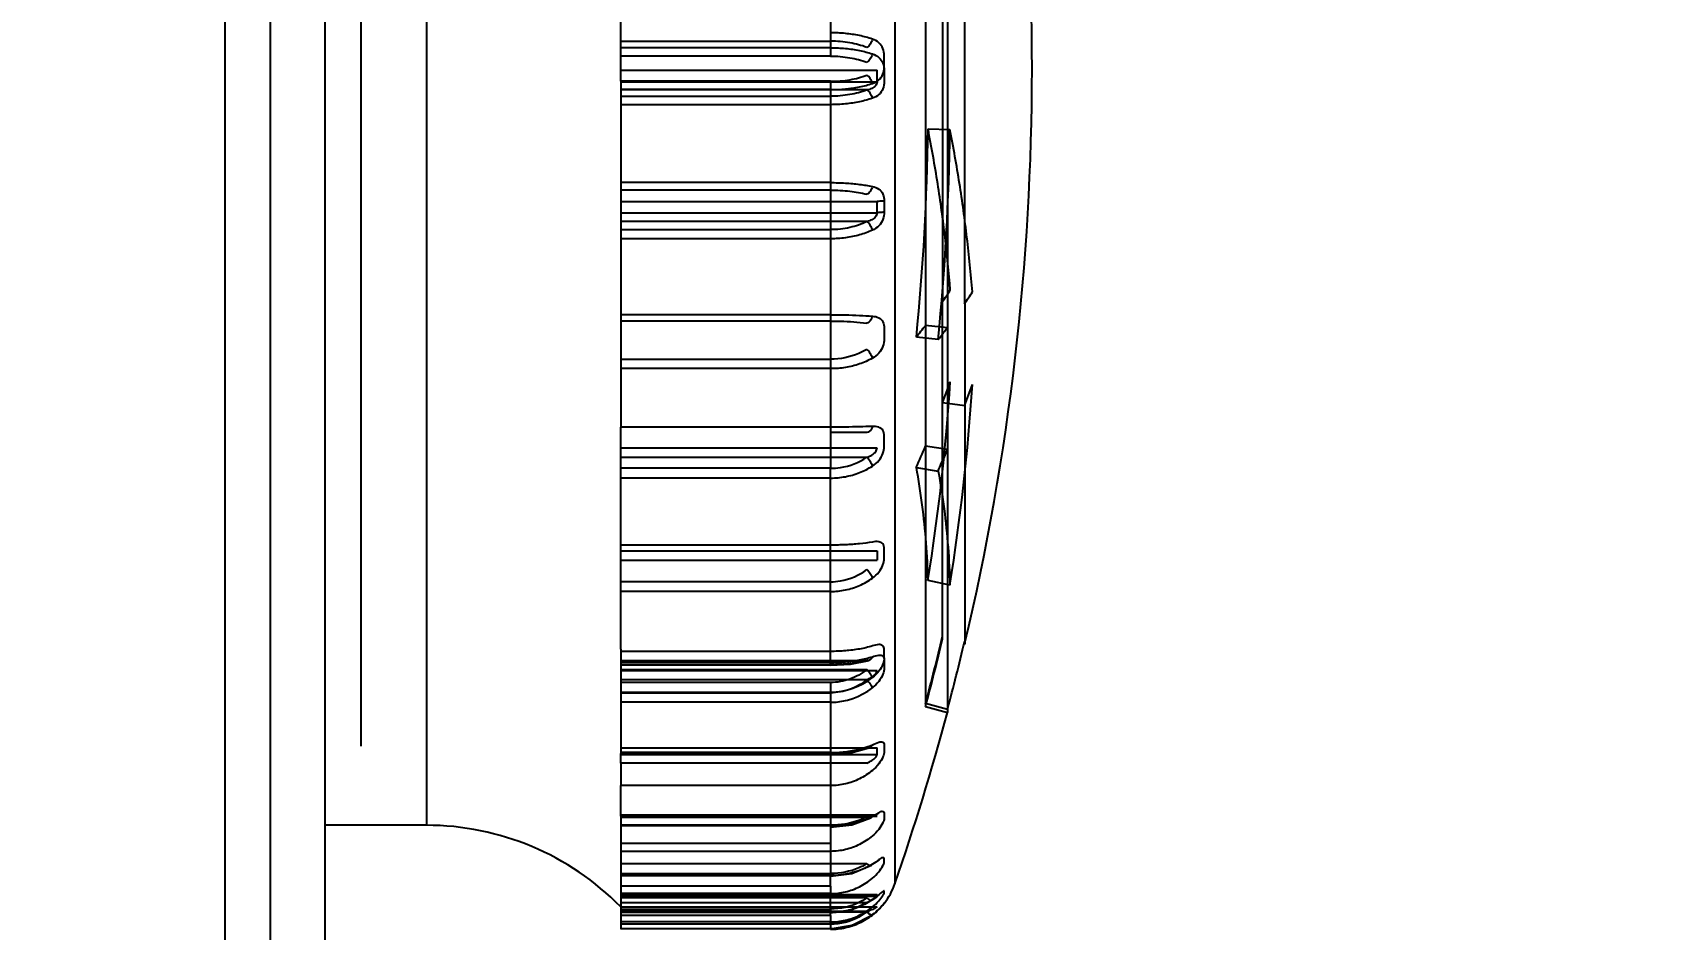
# Model space of a CAD drawing. Header units: millimetres. Extents: x 2423 to 7028, y 909 to 2460.
# Drawn here: x 6385.11 to 6421.25, y 1652.83 to 1672.62 of the extents above; entities that cross this region are included whole.
import ezdxf

# ---------------------------------------------------------------- set-up
doc = ezdxf.new("R2010")
doc.units = ezdxf.units.MM
doc.layers.add('DIM', color=2, linetype='Continuous')
doc.styles.get("Standard").update_dxf_attribs({"font": ''})
doc.styles.get('Standard').set_extended_font_data('SimSun')
doc.dimstyles.get("Standard").update_dxf_attribs({"dimscale": 6, "dimtxt": 5, "dimasz": 3, "dimexe": 0.18, "dimexo": 0.0625, "dimgap": 0.8, "dimtad": 1, "dimtoh": 1, "dimdec": 1, "dimzin": 0, "dimdsep": 46, "dimtxsty": 'Standard', "dimcen": 0.09, "dimclrd": 256, "dimclre": 256, "dimclrt": 256, "dimadec": 0, "dimazin": 2, "dimtfac": 1, "dimtdec": 1, "dimtofl": 0, "dimtmove": 0, "dimatfit": 3, "dimfxl": 0, "dimtolj": 1, "dimtzin": 0, "dimarcsym": 0})

# ---------------------------------------------------------------- blocks, each defined once
blk = doc.blocks.new('*D20')
at = {"layer": 'Defpoints', "color": 0}
for p in [(6316.551, 1744.326), (6554.503, 1744.326), (6316.551, 1242.326)]:
    blk.add_point(p, dxfattribs=at)
at = {"layer": 'DIM', "lineweight": -2}
for p, q in [((6316.926, 1744.326), (6555.583, 1744.326)), ((6554.503, 1260.326), (6554.503, 1726.326)), ((6316.926, 1242.326), (6555.583, 1242.326))]:
    blk.add_line(p, q, dxfattribs=at)
at = {"layer": 'DIM'}
for points in [[(6551.503, 1726.326), (6557.503, 1726.326), (6554.503, 1744.326)], [(6551.503, 1260.326), (6557.503, 1260.326), (6554.503, 1242.326)]]:
    blk.add_solid(points, dxfattribs=at)
at = {"layer": 'DIM', "insert": (6534.703, 1493.326), "char_height": 30, "attachment_point": 5, "rotation": 90}
blk.add_mtext('\\A1;502.0', dxfattribs=at)

msp = doc.modelspace()

# ---------------------------------------------------------------- linework, layer by layer
for p, q in [((6391.551, 1715.476), (6391.551, 1270.476)), ((6390.351, 1634.926), (6390.351, 1714.426)), ((6389.351, 1635.926), (6389.351, 1707.726)), ((6404.125, 1689.817), (6404.125, 1653.835)), ((6393.791, 1688.526), (6393.791, 1655.126)), ((6391.551, 1687.526), (6391.551, 1656.126)), ((6392.351, 1656.876), (6392.351, 1686.776)), ((6405.284, 1686.035), (6405.284, 1657.617)), ((6404.801, 1685.905), (6404.801, 1657.746)), ((6405.178, 1677.044), (6405.178, 1666.685)), ((6405.665, 1666.638), (6405.665, 1677.092)), ((6402.708, 1675.379), (6402.708, 1672.104)), ((6398.076, 1672.433), (6398.076, 1674.505)), ((6398.076, 1672.433), (6402.708, 1672.433)), ((6398.076, 1671.548), (6398.076, 1672.433)), ((6402.708, 1672.288), (6398.076, 1672.288)), ((6402.708, 1672.104), (6398.076, 1672.104)), ((6403.89, 1671.861), (6403.89, 1672.112)), ((6398.076, 1671.791), (6403.733, 1671.791)), ((6402.708, 1671.548), (6398.076, 1671.548)), ((6398.076, 1671.548), (6398.076, 1671.357)), ((6398.076, 1671.538), (6403.733, 1671.538)), ((6402.708, 1671.548), (6402.708, 1663.915)), ((6403.733, 1671.538), (6403.733, 1671.791)), ((6403.89, 1671.791), (6403.89, 1671.539)), ((6402.708, 1671.364), (6398.076, 1671.364)), ((6403.507, 1671.357), (6398.076, 1671.357)), ((6398.076, 1671.357), (6398.076, 1671.218)), ((6398.076, 1671.218), (6402.708, 1671.218)), ((6398.076, 1671.218), (6398.076, 1669.146)), ((6402.708, 1671.032), (6398.076, 1671.032)), ((6404.856, 1670.496), (6405.339, 1670.484)), ((6402.708, 1669.311), (6398.076, 1669.311)), ((6402.708, 1669.146), (6398.076, 1669.146)), ((6398.076, 1669.146), (6398.076, 1668.897)), ((6398.076, 1668.897), (6403.733, 1668.897)), ((6398.076, 1668.897), (6398.076, 1668.453)), ((6398.076, 1668.648), (6403.733, 1668.648)), ((6403.733, 1668.648), (6403.733, 1668.897)), ((6403.89, 1668.909), (6403.89, 1668.661)), ((6403.507, 1668.453), (6398.076, 1668.453)), ((6398.076, 1668.453), (6398.076, 1668.273)), ((6398.076, 1668.273), (6402.708, 1668.273)), ((6398.076, 1668.273), (6398.076, 1666.255)), ((6402.708, 1668.072), (6398.076, 1668.072)), ((6405.178, 1659.241), (6405.178, 1666.685)), ((6405.665, 1666.638), (6405.665, 1659.126)), ((6402.708, 1666.396), (6398.076, 1666.396)), ((6402.708, 1666.255), (6398.076, 1666.255)), ((6398.076, 1666.255), (6398.076, 1665.415)), ((6403.89, 1666.099), (6403.89, 1665.861)), ((6405.284, 1666.108), (6404.801, 1666.16)), ((6405.08, 1665.848), (6404.599, 1665.902)), ((6398.076, 1665.415), (6402.708, 1665.415)), ((6398.076, 1665.415), (6398.076, 1663.915)), ((6402.708, 1665.205), (6398.076, 1665.205)), ((6405.665, 1664.381), (6405.178, 1664.449)), ((6402.708, 1663.915), (6398.076, 1663.915)), ((6398.076, 1663.458), (6398.076, 1663.915)), ((6402.708, 1663.915), (6402.708, 1663.798)), ((6402.708, 1663.798), (6402.708, 1663.006)), ((6403.89, 1663.493), (6403.89, 1663.718)), ((6398.076, 1663.458), (6403.733, 1663.458)), ((6398.076, 1663.006), (6398.076, 1663.458)), ((6398.076, 1663.248), (6403.507, 1663.248)), ((6405.284, 1663.42), (6404.801, 1663.496)), ((6402.708, 1663.006), (6398.076, 1663.006)), ((6398.076, 1662.791), (6398.076, 1663.006)), ((6402.708, 1662.791), (6402.708, 1663.006)), ((6404.599, 1663.027), (6405.08, 1662.946)), ((6402.708, 1662.791), (6398.076, 1662.791)), ((6398.076, 1661.31), (6398.076, 1662.791)), ((6402.708, 1658.659), (6402.708, 1662.791)), ((6402.708, 1661.31), (6398.076, 1661.31)), ((6398.076, 1661.186), (6398.076, 1661.31)), ((6398.076, 1661.186), (6403.733, 1661.186)), ((6398.076, 1660.98), (6398.076, 1661.186)), ((6403.733, 1661.186), (6403.733, 1660.98)), ((6403.89, 1661.025), (6403.89, 1661.23)), ((6398.076, 1660.98), (6403.733, 1660.98)), ((6398.076, 1660.502), (6398.076, 1660.98)), ((6402.708, 1660.502), (6398.076, 1660.502)), ((6398.076, 1659.01), (6398.076, 1660.502)), ((6402.708, 1660.287), (6398.076, 1660.287)), ((6405.339, 1660.428), (6404.856, 1660.532)), ((6398.076, 1659.01), (6398.076, 1658.543)), ((6402.708, 1658.964), (6398.076, 1658.964)), ((6403.89, 1658.824), (6403.89, 1659.003)), ((6398.076, 1658.767), (6403.507, 1658.767)), ((6402.708, 1658.722), (6398.076, 1658.722)), ((6402.708, 1658.67), (6398.076, 1658.67)), ((6402.708, 1658.659), (6398.076, 1658.659)), ((6398.076, 1658.564), (6403.507, 1658.564)), ((6398.076, 1658.543), (6403.733, 1658.543)), ((6398.076, 1658.543), (6398.076, 1658.05)), ((6403.89, 1658.774), (6403.89, 1658.598)), ((6403.507, 1658.338), (6398.076, 1658.338)), ((6402.708, 1658.277), (6398.076, 1658.277)), ((6402.708, 1658.277), (6402.708, 1658.05)), ((6398.076, 1658.068), (6402.708, 1658.068)), ((6398.076, 1658.05), (6402.708, 1658.05)), ((6398.076, 1658.05), (6398.076, 1657.841)), ((6402.708, 1657.841), (6398.076, 1657.841)), ((6398.076, 1657.841), (6398.076, 1656.876)), ((6402.708, 1658.05), (6402.708, 1657.841)), ((6402.708, 1657.841), (6402.708, 1655.127)), ((6405.284, 1657.683), (6404.801, 1657.811)), ((6404.801, 1657.746), (6405.284, 1657.617)), ((6398.076, 1656.876), (6398.076, 1656.713)), ((6398.076, 1656.838), (6403.733, 1656.838)), ((6402.708, 1656.731), (6398.076, 1656.731)), ((6402.708, 1656.713), (6398.076, 1656.713)), ((6398.076, 1656.498), (6398.076, 1656.713)), ((6398.076, 1656.692), (6403.733, 1656.692)), ((6402.708, 1656.69), (6398.076, 1656.69)), ((6403.733, 1656.692), (6403.733, 1656.838)), ((6403.89, 1656.901), (6403.89, 1656.755)), ((6403.507, 1656.498), (6398.076, 1656.498)), ((6398.076, 1656.498), (6398.076, 1656.002)), ((6391.551, 1656.126), (6391.551, 1655.126)), ((6402.708, 1656.002), (6398.076, 1656.002)), ((6398.076, 1655.326), (6398.076, 1656.002)), ((6403.697, 1655.348), (6398.076, 1655.348)), ((6398.076, 1655.326), (6403.733, 1655.326)), ((6398.076, 1655.326), (6398.076, 1654.732)), ((6398.076, 1655.308), (6403.507, 1655.308)), ((6403.89, 1655.395), (6403.89, 1655.283)), ((6393.791, 1655.126), (6391.551, 1655.126)), ((6402.708, 1655.127), (6398.076, 1655.127)), ((6402.708, 1655.112), (6398.076, 1655.112)), ((6402.708, 1655.127), (6402.708, 1655.087)), ((6402.708, 1655.087), (6402.708, 1654.732)), ((6398.076, 1654.732), (6402.708, 1654.732)), ((6398.076, 1654.732), (6398.076, 1654.333)), ((6402.708, 1654.551), (6398.076, 1654.551)), ((6402.708, 1654.732), (6402.708, 1654.551)), ((6402.708, 1654.551), (6402.708, 1654.062)), ((6398.076, 1654.333), (6398.076, 1653.781)), ((6403.507, 1654.275), (6398.076, 1654.275)), ((6403.89, 1654.315), (6403.89, 1654.395)), ((6398.076, 1654.062), (6402.708, 1654.062)), ((6398.076, 1654.017), (6402.708, 1654.017)), ((6402.708, 1653.781), (6398.076, 1653.781)), ((6398.076, 1653.781), (6398.076, 1653.604)), ((6402.708, 1654.004), (6402.708, 1654.062)), ((6402.708, 1653.781), (6402.708, 1654.004)), ((6402.708, 1653.781), (6402.708, 1653.618)), ((6402.708, 1653.618), (6398.076, 1653.618)), ((6398.076, 1653.604), (6398.076, 1653.522)), ((6398.076, 1653.601), (6403.733, 1653.601)), ((6398.076, 1653.559), (6403.733, 1653.559)), ((6403.507, 1653.522), (6398.076, 1653.522)), ((6398.076, 1653.522), (6398.076, 1653.421)), ((6398.076, 1653.421), (6403.507, 1653.421)), ((6398.076, 1653.421), (6398.076, 1652.842)), ((6402.708, 1653.278), (6402.708, 1653.618)), ((6403.733, 1653.601), (6403.733, 1653.559)), ((6403.89, 1653.635), (6403.89, 1653.677)), ((6398.076, 1653.328), (6403.733, 1653.328)), ((6398.076, 1653.326), (6403.733, 1653.326)), ((6398.076, 1653.278), (6402.708, 1653.278)), ((6403.507, 1653.22), (6398.076, 1653.22)), ((6398.076, 1653.214), (6403.507, 1653.214)), ((6402.708, 1653.2), (6398.076, 1653.2)), ((6402.708, 1653.132), (6398.076, 1653.132)), ((6402.708, 1653.278), (6402.708, 1653.196)), ((6402.708, 1653.132), (6402.708, 1653.196)), ((6402.708, 1653.132), (6402.708, 1652.993)), ((6403.733, 1653.328), (6403.733, 1653.326)), ((6403.89, 1653.403), (6403.89, 1653.405)), ((6402.708, 1652.993), (6398.076, 1652.993)), ((6398.076, 1652.951), (6402.708, 1652.951)), ((6402.708, 1652.943), (6398.076, 1652.943)), ((6402.708, 1652.842), (6398.076, 1652.842)), ((6398.076, 1652.842), (6398.076, 1652.831)), ((6402.708, 1652.951), (6402.708, 1652.993)), ((6402.708, 1652.951), (6402.708, 1652.842)), ((6402.708, 1652.831), (6402.708, 1652.842))]:
    msp.add_line(p, q)
for points in [[(6402.708, 1658.659), (6403.147, 1658.685), (6403.561, 1658.764)], [(6402.708, 1656.69), (6403.156, 1656.727), (6403.581, 1656.845)], [(6402.708, 1655.087), (6403.177, 1655.139), (6403.598, 1655.291)], [(6402.708, 1654.004), (6403.174, 1654.064), (6403.611, 1654.246)], [(6402.708, 1653.196), (6403.181, 1653.265), (6403.622, 1653.477)], [(6402.708, 1652.842), (6403.183, 1652.918), (6403.629, 1653.153)], [(6402.708, 1652.831), (6403.183, 1652.908), (6403.629, 1653.145)]]:
    msp.add_lwpolyline(points)
for centre, radius, start, end in [((6352.151, 1671.826), 55, 346.6495, 13.3504), ((6352.277, 1671.137), 52.583, 354.2861, 359.3014), ((6352.278, 1671.131), 53.065, 354.2861, 359.3014), ((6396.514, 1672.548), 10.462, 325.9131, 327.604), ((6396.875, 1672.585), 10.612, 325.9173, 327.5997), ((6395.148, 1673.519), 12.138, 321.1323, 322.682), ((6358.09, 1667.994), 47.357, 350.9335, 356.275), ((6382.113, 1673.037), 24.612, 339.5776, 340.7383), ((6358.174, 1667.956), 47.763, 350.9319, 356.2767), ((6382.353, 1673.061), 24.875, 339.5783, 340.7375), ((6402.762, 1484.331), 179.467, 89.76212, 90.01714), ((6381.15, 1673.425), 25.65, 336.0846, 337.2262), ((6352.608, 1671.833), 54.044, 344.9624, 346.5901), ((6352.151, 1671.826), 54.5, 345.0285, 346.6495), ((6352.612, 1671.833), 54.54, 344.9624, 346.59), ((6402.708, 1659.562), 1.494, 270.008, 308.0951), ((6402.707, 1659.329), 1.487, 270.0173, 308.3254), ((6352.151, 1671.826), 55, 340.907, 345.0285), ((6393.791, 1649.126), 6, 44.427, 90), ((6402.708, 1654.326), 1.5, 321.9034, 340.907)]:
    msp.add_arc(centre, radius, start, end)
for points, knots in [([(6403.63, 1672.478), (6403.537, 1672.51), (6403.339, 1672.563), (6403.03, 1672.609), (6402.816, 1672.619), (6402.708, 1672.619)], [0, 0, 0, 0, 0.315746, 0.652274, 1, 1, 1, 1]), ([(6403.507, 1672.294), (6403.387, 1672.342), (6403.122, 1672.41), (6402.85, 1672.433), (6402.708, 1672.433)], [0, 0, 0, 0, 0.475444, 1, 1, 1, 1]), ([(6402.708, 1672.288), (6402.816, 1672.288), (6403.03, 1672.278), (6403.339, 1672.234), (6403.537, 1672.183), (6403.63, 1672.152)], [0, 0, 0, 0, 0.348174, 0.684972, 1, 1, 1, 1]), ([(6403.63, 1672.478), (6403.621, 1672.439), (6403.588, 1672.371), (6403.538, 1672.311), (6403.507, 1672.294)], [0, 0, 0, 0, 0.533153, 1, 1, 1, 1]), ([(6403.89, 1672.112), (6403.889, 1672.166), (6403.872, 1672.274), (6403.777, 1672.409), (6403.681, 1672.461), (6403.63, 1672.478)], [0, 0, 0, 0, 0.338136, 0.664636, 1, 1, 1, 1]), ([(6402.708, 1672.104), (6402.85, 1672.104), (6403.122, 1672.081), (6403.386, 1672.015), (6403.507, 1671.97)], [0, 0, 0, 0, 0.525057, 1, 1, 1, 1]), ([(6403.63, 1672.152), (6403.621, 1672.113), (6403.588, 1672.045), (6403.538, 1671.985), (6403.507, 1671.97)], [0, 0, 0, 0, 0.534596, 1, 1, 1, 1]), ([(6403.63, 1672.152), (6403.681, 1672.136), (6403.777, 1672.085), (6403.872, 1671.951), (6403.889, 1671.844), (6403.89, 1671.791)], [0, 0, 0, 0, 0.336707, 0.662614, 1, 1, 1, 1]), ([(6403.63, 1671.5), (6403.681, 1671.516), (6403.777, 1671.567), (6403.872, 1671.701), (6403.889, 1671.807), (6403.89, 1671.861)], [0, 0, 0, 0, 0.336707, 0.662614, 1, 1, 1, 1]), ([(6402.708, 1671.548), (6402.85, 1671.548), (6403.122, 1671.57), (6403.386, 1671.636), (6403.507, 1671.682)], [0, 0, 0, 0, 0.525057, 1, 1, 1, 1]), ([(6402.708, 1671.364), (6402.816, 1671.364), (6403.03, 1671.374), (6403.339, 1671.418), (6403.537, 1671.469), (6403.63, 1671.5)], [0, 0, 0, 0, 0.348174, 0.684972, 1, 1, 1, 1]), ([(6403.63, 1671.5), (6403.621, 1671.539), (6403.588, 1671.607), (6403.538, 1671.666), (6403.507, 1671.682)], [0, 0, 0, 0, 0.534596, 1, 1, 1, 1]), ([(6403.733, 1671.538), (6403.73, 1671.507), (6403.706, 1671.44), (6403.613, 1671.384), (6403.544, 1671.364), (6403.507, 1671.357)], [0, 0, 0, 0, 0.306015, 0.634416, 1, 1, 1, 1]), ([(6403.89, 1671.539), (6403.889, 1671.486), (6403.872, 1671.378), (6403.777, 1671.243), (6403.681, 1671.191), (6403.63, 1671.174)], [0, 0, 0, 0, 0.338136, 0.664636, 1, 1, 1, 1]), ([(6403.507, 1671.357), (6403.387, 1671.31), (6403.122, 1671.242), (6402.85, 1671.218), (6402.708, 1671.218)], [0, 0, 0, 0, 0.475444, 1, 1, 1, 1]), ([(6403.63, 1671.174), (6403.537, 1671.142), (6403.339, 1671.089), (6403.03, 1671.043), (6402.816, 1671.032), (6402.708, 1671.032)], [0, 0, 0, 0, 0.315746, 0.652274, 1, 1, 1, 1]), ([(6403.63, 1671.174), (6403.621, 1671.213), (6403.588, 1671.281), (6403.538, 1671.341), (6403.507, 1671.357)], [0, 0, 0, 0, 0.533153, 1, 1, 1, 1]), ([(6405.347, 1666.943), (6405.316, 1667.329), (6405.239, 1668.113), (6405.076, 1669.298), (6404.935, 1670.095), (6404.856, 1670.496)], [0, 0, 0, 0, 0.32362, 0.657976, 1, 1, 1, 1]), ([(6405.836, 1666.898), (6405.803, 1667.299), (6405.724, 1668.099), (6405.558, 1669.295), (6405.417, 1670.088), (6405.339, 1670.484)], [0, 0, 0, 0, 0.332621, 0.665932, 1, 1, 1, 1]), ([(6402.708, 1669.311), (6402.816, 1669.311), (6403.029, 1669.305), (6403.337, 1669.277), (6403.535, 1669.245), (6403.63, 1669.225)], [0, 0, 0, 0, 0.350986, 0.688555, 1, 1, 1, 1]), ([(6402.708, 1669.146), (6402.85, 1669.146), (6403.119, 1669.132), (6403.384, 1669.088), (6403.507, 1669.056)], [0, 0, 0, 0, 0.529141, 1, 1, 1, 1]), ([(6403.63, 1669.225), (6403.621, 1669.187), (6403.59, 1669.122), (6403.537, 1669.067), (6403.507, 1669.056)], [0, 0, 0, 0, 0.546244, 1, 1, 1, 1]), ([(6403.63, 1669.225), (6403.679, 1669.216), (6403.775, 1669.181), (6403.874, 1669.061), (6403.889, 1668.96), (6403.89, 1668.909)], [0, 0, 0, 0, 0.339609, 0.657307, 1, 1, 1, 1]), ([(6403.733, 1668.648), (6403.729, 1668.616), (6403.705, 1668.548), (6403.614, 1668.486), (6403.544, 1668.461), (6403.507, 1668.453)], [0, 0, 0, 0, 0.304374, 0.636252, 1, 1, 1, 1]), ([(6403.89, 1668.661), (6403.889, 1668.606), (6403.87, 1668.494), (6403.777, 1668.35), (6403.682, 1668.284), (6403.63, 1668.261)], [0, 0, 0, 0, 0.328777, 0.661683, 1, 1, 1, 1]), ([(6403.89, 1668.909), (6403.876, 1668.906), (6403.843, 1668.902), (6403.79, 1668.898), (6403.753, 1668.897), (6403.733, 1668.897)], [0, 0, 0, 0, 0.280289, 0.623625, 1, 1, 1, 1]), ([(6403.89, 1668.661), (6403.876, 1668.66), (6403.843, 1668.652), (6403.79, 1668.649), (6403.753, 1668.648), (6403.733, 1668.648)], [0, 0, 0, 0, 0.280612, 0.623969, 1, 1, 1, 1]), ([(6403.507, 1668.453), (6403.389, 1668.393), (6403.126, 1668.304), (6402.851, 1668.273), (6402.708, 1668.273)], [0, 0, 0, 0, 0.480492, 1, 1, 1, 1]), ([(6403.63, 1668.261), (6403.538, 1668.219), (6403.342, 1668.148), (6403.031, 1668.086), (6402.817, 1668.072), (6402.708, 1668.072)], [0, 0, 0, 0, 0.320439, 0.655982, 1, 1, 1, 1]), ([(6403.63, 1668.261), (6403.62, 1668.3), (6403.586, 1668.37), (6403.537, 1668.432), (6403.507, 1668.453)], [0, 0, 0, 0, 0.519088, 1, 1, 1, 1]), ([(6402.708, 1666.396), (6402.816, 1666.396), (6403.029, 1666.393), (6403.336, 1666.383), (6403.535, 1666.371), (6403.63, 1666.363)], [0, 0, 0, 0, 0.352594, 0.69061, 1, 1, 1, 1]), ([(6402.708, 1666.255), (6402.78, 1666.255), (6403.047, 1666.251), (6403.314, 1666.235), (6403.507, 1666.211)], [0, 0, 0, 0, 0.270266, 1, 1, 1, 1]), ([(6403.63, 1666.363), (6403.621, 1666.327), (6403.592, 1666.265), (6403.536, 1666.216), (6403.507, 1666.211)], [0, 0, 0, 0, 0.554592, 1, 1, 1, 1]), ([(6403.63, 1666.363), (6403.678, 1666.36), (6403.771, 1666.343), (6403.876, 1666.24), (6403.889, 1666.147), (6403.89, 1666.099)], [0, 0, 0, 0, 0.349931, 0.657602, 1, 1, 1, 1]), ([(6405.08, 1665.848), (6405.102, 1665.875), (6405.156, 1665.929), (6405.21, 1666.027), (6405.263, 1666.081), (6405.284, 1666.108)], [0, 0, 0, 0, 0.320164, 0.683398, 1, 1, 1, 1]), ([(6403.89, 1665.861), (6403.889, 1665.806), (6403.868, 1665.692), (6403.777, 1665.541), (6403.682, 1665.465), (6403.63, 1665.436)], [0, 0, 0, 0, 0.316921, 0.654953, 1, 1, 1, 1]), ([(6403.507, 1665.631), (6403.45, 1665.596), (6403.202, 1665.47), (6402.919, 1665.415), (6402.708, 1665.415)], [0, 0, 0, 0, 0.23893, 1, 1, 1, 1]), ([(6403.63, 1665.436), (6403.539, 1665.385), (6403.345, 1665.299), (6403.033, 1665.222), (6402.817, 1665.205), (6402.708, 1665.205)], [0, 0, 0, 0, 0.325511, 0.660017, 1, 1, 1, 1]), ([(6403.63, 1665.436), (6403.62, 1665.474), (6403.584, 1665.543), (6403.536, 1665.606), (6403.507, 1665.631)], [0, 0, 0, 0, 0.50334, 1, 1, 1, 1]), ([(6403.63, 1663.93), (6403.535, 1663.926), (6403.336, 1663.92), (6403.029, 1663.916), (6402.816, 1663.915), (6402.708, 1663.915)], [0, 0, 0, 0, 0.309362, 0.647273, 1, 1, 1, 1]), ([(6403.63, 1663.93), (6403.626, 1663.912), (6403.605, 1663.855), (6403.551, 1663.797), (6403.507, 1663.796)], [0, 0, 0, 0, 0.293238, 1, 1, 1, 1]), ([(6403.89, 1663.718), (6403.889, 1663.761), (6403.877, 1663.849), (6403.764, 1663.93), (6403.676, 1663.932), (6403.63, 1663.93)], [0, 0, 0, 0, 0.336681, 0.634334, 1, 1, 1, 1]), ([(6402.708, 1663.006), (6402.78, 1663.006), (6403.06, 1663.027), (6403.335, 1663.13), (6403.507, 1663.248)], [0, 0, 0, 0, 0.257625, 1, 1, 1, 1]), ([(6403.507, 1663.248), (6403.545, 1663.261), (6403.614, 1663.293), (6403.703, 1663.36), (6403.729, 1663.427), (6403.733, 1663.458)], [0, 0, 0, 0, 0.368894, 0.708096, 1, 1, 1, 1]), ([(6403.63, 1663.055), (6403.619, 1663.091), (6403.582, 1663.159), (6403.536, 1663.222), (6403.507, 1663.248)], [0, 0, 0, 0, 0.488008, 1, 1, 1, 1]), ([(6403.63, 1663.055), (6403.683, 1663.088), (6403.776, 1663.171), (6403.866, 1663.326), (6403.889, 1663.44), (6403.89, 1663.493)], [0, 0, 0, 0, 0.354526, 0.696282, 1, 1, 1, 1]), ([(6405.08, 1662.946), (6405.104, 1663), (6405.144, 1663.106), (6405.222, 1663.259), (6405.261, 1663.365), (6405.284, 1663.42)], [0, 0, 0, 0, 0.343632, 0.65746, 1, 1, 1, 1]), ([(6402.708, 1662.791), (6402.817, 1662.791), (6403.034, 1662.811), (6403.347, 1662.899), (6403.54, 1662.997), (6403.63, 1663.055)], [0, 0, 0, 0, 0.336529, 0.67034, 1, 1, 1, 1]), ([(6404.856, 1660.532), (6404.85, 1660.808), (6404.822, 1661.365), (6404.736, 1662.198), (6404.649, 1662.752), (6404.599, 1663.027)], [0, 0, 0, 0, 0.330269, 0.665643, 1, 1, 1, 1]), ([(6405.08, 1662.946), (6405.131, 1662.669), (6405.219, 1662.109), (6405.305, 1661.269), (6405.333, 1660.707), (6405.339, 1660.428)], [0, 0, 0, 0, 0.334334, 0.669762, 1, 1, 1, 1]), ([(6403.63, 1661.378), (6403.535, 1661.362), (6403.337, 1661.337), (6403.029, 1661.315), (6402.816, 1661.31), (6402.708, 1661.31)], [0, 0, 0, 0, 0.310837, 0.648422, 1, 1, 1, 1]), ([(6403.89, 1661.23), (6403.889, 1661.268), (6403.877, 1661.348), (6403.756, 1661.399), (6403.675, 1661.387), (6403.63, 1661.378)], [0, 0, 0, 0, 0.317249, 0.604827, 1, 1, 1, 1]), ([(6403.63, 1660.582), (6403.683, 1660.62), (6403.775, 1660.708), (6403.864, 1660.863), (6403.889, 1660.975), (6403.89, 1661.025)], [0, 0, 0, 0, 0.367008, 0.712225, 1, 1, 1, 1]), ([(6402.708, 1660.502), (6402.78, 1660.502), (6403.063, 1660.526), (6403.339, 1660.642), (6403.507, 1660.77)], [0, 0, 0, 0, 0.25504, 1, 1, 1, 1]), ([(6403.63, 1660.582), (6403.619, 1660.616), (6403.58, 1660.681), (6403.535, 1660.742), (6403.507, 1660.77)], [0, 0, 0, 0, 0.469158, 1, 1, 1, 1]), ([(6402.708, 1660.287), (6402.817, 1660.287), (6403.036, 1660.31), (6403.35, 1660.409), (6403.541, 1660.518), (6403.63, 1660.582)], [0, 0, 0, 0, 0.33296, 0.665923, 1, 1, 1, 1]), ([(6403.63, 1659.084), (6403.536, 1659.056), (6403.338, 1659.011), (6403.03, 1658.972), (6402.816, 1658.964), (6402.708, 1658.964)], [0, 0, 0, 0, 0.313975, 0.650875, 1, 1, 1, 1]), ([(6402.708, 1658.722), (6402.816, 1658.722), (6403.03, 1658.731), (6403.339, 1658.771), (6403.536, 1658.818), (6403.63, 1658.847)], [0, 0, 0, 0, 0.348868, 0.685839, 1, 1, 1, 1]), ([(6403.63, 1658.847), (6403.622, 1658.82), (6403.592, 1658.769), (6403.53, 1658.759), (6403.507, 1658.767)], [0, 0, 0, 0, 0.534653, 1, 1, 1, 1]), ([(6403.89, 1659.003), (6403.889, 1659.034), (6403.873, 1659.107), (6403.748, 1659.12), (6403.675, 1659.098), (6403.63, 1659.084)], [0, 0, 0, 0, 0.282538, 0.565597, 1, 1, 1, 1]), ([(6403.63, 1658.847), (6403.675, 1658.862), (6403.747, 1658.886), (6403.873, 1658.876), (6403.889, 1658.804), (6403.89, 1658.774)], [0, 0, 0, 0, 0.441015, 0.723535, 1, 1, 1, 1]), ([(6403.507, 1658.767), (6403.385, 1658.733), (6403.119, 1658.686), (6402.85, 1658.67), (6402.708, 1658.67)], [0, 0, 0, 0, 0.471419, 1, 1, 1, 1]), ([(6403.507, 1658.564), (6403.396, 1658.474), (6403.141, 1658.33), (6402.852, 1658.277), (6402.708, 1658.277)], [0, 0, 0, 0, 0.498097, 1, 1, 1, 1]), ([(6403.63, 1658.386), (6403.618, 1658.416), (6403.577, 1658.477), (6403.534, 1658.535), (6403.507, 1658.564)], [0, 0, 0, 0, 0.448391, 1, 1, 1, 1]), ([(6403.507, 1658.338), (6403.544, 1658.352), (6403.612, 1658.389), (6403.698, 1658.453), (6403.728, 1658.514), (6403.733, 1658.543)], [0, 0, 0, 0, 0.382147, 0.728855, 1, 1, 1, 1]), ([(6403.89, 1658.824), (6403.889, 1658.777), (6403.862, 1658.671), (6403.773, 1658.519), (6403.683, 1658.427), (6403.63, 1658.386)], [0, 0, 0, 0, 0.267739, 0.616219, 1, 1, 1, 1]), ([(6403.89, 1658.598), (6403.889, 1658.551), (6403.861, 1658.445), (6403.772, 1658.294), (6403.682, 1658.202), (6403.63, 1658.162)], [0, 0, 0, 0, 0.269526, 0.618315, 1, 1, 1, 1]), ([(6403.507, 1658.338), (6403.396, 1658.247), (6403.141, 1658.103), (6402.852, 1658.05), (6402.708, 1658.05)], [0, 0, 0, 0, 0.498379, 1, 1, 1, 1]), ([(6403.507, 1658.338), (6403.533, 1658.309), (6403.577, 1658.252), (6403.617, 1658.191), (6403.63, 1658.162)], [0, 0, 0, 0, 0.554045, 1, 1, 1, 1]), ([(6402.708, 1656.731), (6402.817, 1656.731), (6403.031, 1656.743), (6403.341, 1656.8), (6403.538, 1656.865), (6403.63, 1656.904)], [0, 0, 0, 0, 0.345364, 0.681393, 1, 1, 1, 1]), ([(6403.507, 1656.853), (6403.387, 1656.805), (6403.122, 1656.736), (6402.85, 1656.713), (6402.708, 1656.713)], [0, 0, 0, 0, 0.475684, 1, 1, 1, 1]), ([(6403.63, 1656.904), (6403.622, 1656.881), (6403.586, 1656.835), (6403.529, 1656.842), (6403.507, 1656.853)], [0, 0, 0, 0, 0.501702, 1, 1, 1, 1]), ([(6403.507, 1656.498), (6403.544, 1656.513), (6403.612, 1656.549), (6403.695, 1656.61), (6403.728, 1656.666), (6403.733, 1656.692)], [0, 0, 0, 0, 0.394952, 0.746575, 1, 1, 1, 1]), ([(6403.63, 1656.904), (6403.675, 1656.925), (6403.743, 1656.952), (6403.863, 1656.986), (6403.889, 1656.924), (6403.89, 1656.901)], [0, 0, 0, 0, 0.485336, 0.775993, 1, 1, 1, 1]), ([(6403.89, 1656.755), (6403.889, 1656.713), (6403.859, 1656.615), (6403.771, 1656.471), (6403.682, 1656.379), (6403.63, 1656.337)], [0, 0, 0, 0, 0.246517, 0.597874, 1, 1, 1, 1]), ([(6403.63, 1656.337), (6403.542, 1656.265), (6403.353, 1656.141), (6403.037, 1656.027), (6402.817, 1656.002), (6402.708, 1656.002)], [0, 0, 0, 0, 0.340483, 0.672124, 1, 1, 1, 1]), ([(6402.708, 1655.112), (6402.817, 1655.112), (6403.032, 1655.128), (6403.344, 1655.199), (6403.539, 1655.281), (6403.63, 1655.329)], [0, 0, 0, 0, 0.341385, 0.676381, 1, 1, 1, 1]), ([(6403.507, 1655.308), (6403.45, 1655.279), (6403.196, 1655.171), (6402.918, 1655.127), (6402.708, 1655.127)], [0, 0, 0, 0, 0.234316, 1, 1, 1, 1]), ([(6403.733, 1655.326), (6403.729, 1655.34), (6403.679, 1655.357), (6403.607, 1655.33), (6403.543, 1655.317), (6403.507, 1655.308)], [0, 0, 0, 0, 0.175863, 0.531463, 1, 1, 1, 1]), ([(6403.63, 1655.329), (6403.626, 1655.319), (6403.613, 1655.299), (6403.567, 1655.28), (6403.528, 1655.294), (6403.507, 1655.308)], [0, 0, 0, 0, 0.236252, 0.463995, 1, 1, 1, 1]), ([(6403.63, 1655.329), (6403.676, 1655.355), (6403.747, 1655.383), (6403.847, 1655.457), (6403.889, 1655.411), (6403.89, 1655.395)], [0, 0, 0, 0, 0.525403, 0.838345, 1, 1, 1, 1]), ([(6403.89, 1655.283), (6403.889, 1655.247), (6403.855, 1655.158), (6403.768, 1655.025), (6403.681, 1654.936), (6403.63, 1654.893)], [0, 0, 0, 0, 0.225612, 0.579911, 1, 1, 1, 1]), ([(6403.63, 1654.893), (6403.542, 1654.82), (6403.353, 1654.694), (6403.038, 1654.577), (6402.817, 1654.551), (6402.708, 1654.551)], [0, 0, 0, 0, 0.341509, 0.672965, 1, 1, 1, 1]), ([(6403.507, 1654.275), (6403.45, 1654.241), (6403.202, 1654.116), (6402.919, 1654.062), (6402.708, 1654.062)], [0, 0, 0, 0, 0.238621, 1, 1, 1, 1]), ([(6403.63, 1654.269), (6403.54, 1654.213), (6403.346, 1654.12), (6403.034, 1654.036), (6402.817, 1654.017), (6402.708, 1654.017)], [0, 0, 0, 0, 0.328345, 0.662277, 1, 1, 1, 1]), ([(6403.507, 1654.275), (6403.518, 1654.266), (6403.542, 1654.251), (6403.578, 1654.241), (6403.611, 1654.245), (6403.626, 1654.261), (6403.63, 1654.269)], [0, 0, 0, 0, 0.318467, 0.582702, 0.798504, 1, 1, 1, 1]), ([(6403.89, 1654.395), (6403.889, 1654.407), (6403.826, 1654.422), (6403.759, 1654.336), (6403.677, 1654.299), (6403.63, 1654.269)], [0, 0, 0, 0, 0.113341, 0.453808, 1, 1, 1, 1]), ([(6403.63, 1653.959), (6403.681, 1654.001), (6403.766, 1654.087), (6403.85, 1654.208), (6403.888, 1654.286), (6403.89, 1654.315)], [0, 0, 0, 0, 0.443932, 0.799874, 1, 1, 1, 1]), ([(6402.708, 1653.618), (6402.817, 1653.618), (6403.038, 1653.644), (6403.353, 1653.761), (6403.543, 1653.886), (6403.63, 1653.959)], [0, 0, 0, 0, 0.32727, 0.658935, 1, 1, 1, 1]), ([(6403.507, 1653.522), (6403.451, 1653.483), (6403.207, 1653.343), (6402.92, 1653.278), (6402.708, 1653.278)], [0, 0, 0, 0, 0.243206, 1, 1, 1, 1]), ([(6403.63, 1653.486), (6403.541, 1653.423), (6403.349, 1653.318), (6403.035, 1653.222), (6402.817, 1653.2), (6402.708, 1653.2)], [0, 0, 0, 0, 0.332986, 0.666019, 1, 1, 1, 1]), ([(6403.733, 1653.559), (6403.723, 1653.546), (6403.686, 1653.512), (6403.609, 1653.467), (6403.544, 1653.435), (6403.507, 1653.421)], [0, 0, 0, 0, 0.187562, 0.555072, 1, 1, 1, 1]), ([(6403.507, 1653.522), (6403.518, 1653.511), (6403.548, 1653.485), (6403.615, 1653.462), (6403.63, 1653.486)], [0, 0, 0, 0, 0.359978, 1, 1, 1, 1]), ([(6403.89, 1653.677), (6403.889, 1653.687), (6403.816, 1653.638), (6403.768, 1653.587), (6403.678, 1653.52), (6403.63, 1653.486)], [0, 0, 0, 0, 0.098769, 0.458338, 1, 1, 1, 1]), ([(6403.63, 1653.324), (6403.68, 1653.365), (6403.764, 1653.443), (6403.844, 1653.551), (6403.888, 1653.612), (6403.89, 1653.635)], [0, 0, 0, 0, 0.473455, 0.832009, 1, 1, 1, 1]), ([(6402.708, 1652.993), (6402.817, 1652.993), (6403.037, 1653.018), (6403.353, 1653.131), (6403.542, 1653.253), (6403.63, 1653.324)], [0, 0, 0, 0, 0.32845, 0.660375, 1, 1, 1, 1]), ([(6403.507, 1653.22), (6403.451, 1653.177), (6403.211, 1653.024), (6402.922, 1652.951), (6402.708, 1652.951)], [0, 0, 0, 0, 0.247128, 1, 1, 1, 1]), ([(6403.507, 1653.215), (6403.451, 1653.172), (6403.212, 1653.017), (6402.922, 1652.943), (6402.708, 1652.943)], [0, 0, 0, 0, 0.247535, 1, 1, 1, 1]), ([(6403.63, 1653.154), (6403.542, 1653.086), (6403.351, 1652.971), (6403.036, 1652.866), (6402.817, 1652.842), (6402.708, 1652.842)], [0, 0, 0, 0, 0.336834, 0.669141, 1, 1, 1, 1]), ([(6402.708, 1652.831), (6402.817, 1652.831), (6403.036, 1652.855), (6403.351, 1652.961), (6403.542, 1653.077), (6403.63, 1653.145)], [0, 0, 0, 0, 0.330635, 0.663047, 1, 1, 1, 1]), ([(6403.733, 1653.326), (6403.719, 1653.326), (6403.685, 1653.287), (6403.607, 1653.26), (6403.543, 1653.228), (6403.507, 1653.214)], [0, 0, 0, 0, 0.164476, 0.53647, 1, 1, 1, 1]), ([(6403.507, 1653.22), (6403.529, 1653.197), (6403.562, 1653.17), (6403.605, 1653.149), (6403.625, 1653.149), (6403.63, 1653.154)], [0, 0, 0, 0, 0.646764, 0.865223, 1, 1, 1, 1]), ([(6403.63, 1653.145), (6403.625, 1653.141), (6403.605, 1653.142), (6403.562, 1653.164), (6403.529, 1653.192), (6403.507, 1653.214)], [0, 0, 0, 0, 0.132812, 0.352129, 1, 1, 1, 1]), ([(6403.89, 1653.405), (6403.88, 1653.393), (6403.841, 1653.349), (6403.759, 1653.26), (6403.679, 1653.191), (6403.63, 1653.154)], [0, 0, 0, 0, 0.127978, 0.490199, 1, 1, 1, 1]), ([(6403.63, 1653.145), (6403.679, 1653.183), (6403.759, 1653.254), (6403.842, 1653.344), (6403.88, 1653.39), (6403.89, 1653.403)], [0, 0, 0, 0, 0.507885, 0.868636, 1, 1, 1, 1])]:
    msp.add_open_spline(points, degree=3, knots=knots)

# ---------------------------------------------------------------- dimensions: what is measured, and where the dimension line sits
at = {"layer": 'DIM'}
dim = msp.add_linear_dim(base=(6554.503, 1744.326), p1=(6316.551, 1242.326), p2=(6316.551, 1744.326), angle=90, dimstyle='Standard', dxfattribs=at)
dim.commit()
dim.dimension.update_dxf_attribs({"geometry": '*D20', "text_midpoint": (6534.703, 1493.326)})

doc.saveas('drawing.dxf')
